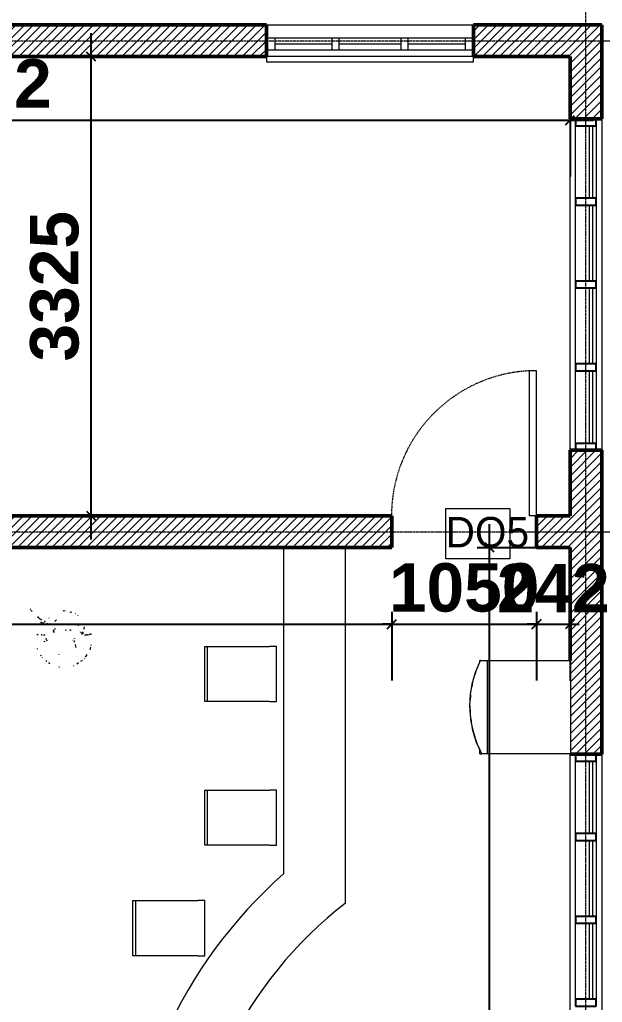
# Model space of a CAD drawing. Header units: inches. Extents: x 22 to 382261, y 22 to 371281.
# Drawn here: x 45193 to 49416, y 174780 to 181895 of the extents above; entities that cross this region are included whole.
import ezdxf

# ---------------------------------------------------------------- set-up
doc = ezdxf.new("R2010")
doc.units = ezdxf.units.IN
doc.header["$MEASUREMENT"] = 0
doc.linetypes.add('Dash', pattern=[6.35, 3.175, -3.175])
doc.linetypes.add('Grid Line 1_2_', pattern=[22.225, 12.7, -3.175, 3.175, -3.175])
for name, color, linetype, lineweight in [('A-ANNO-DIMS', 211, 'Continuous', 9), ('A-DOOR', 31, 'Continuous', 9), ('A-DOOR-HDLN', 31, 'Dash', 9), ('A-DOOR-IDEN', 31, 'Continuous', 9), ('A-GLAZ', 151, 'Continuous', 9), ('A-GLAZ-CURT', 52, 'Continuous', 9), ('A-GLAZ-CWMG', 51, 'Continuous', 9), ('A-GLAZ-SILL', 1, 'Continuous', 9), ('A-WALL-PATT', 111, 'Continuous', 9), ('G-IMPT', 8, 'Continuous', 9), ('I-FURN', 30, 'Continuous', 9), ('I-WALL', 2, 'Continuous', 9), ('Q-CASE', 31, 'Continuous', 9), ('S-GRID', 1, 'Continuous', 9)]:
    doc.layers.add(name, color=color, linetype=linetype, lineweight=lineweight)
doc.styles.add('Arial_B', font='arialbd.ttf', dxfattribs={"height": 350.793651})
doc.styles.add('Tw Cen MT Condensed', font='TCCM____.TTF', dxfattribs={"height": 1.35})
doc.dimstyles.new('2', dxfattribs={"dimscale": 304.8, "dimtxt": 346.888196, "dimasz": 0.221354, "dimexe": 1.338583, "dimexo": 0.0625, "dimgap": 0.278871, "dimtad": 1, "dimdec": 0, "dimzin": 0, "dimdsep": 46, "dimtxsty": 'Arial_B', "dimblk1": 'OBLIQUE', "dimblk2": 'OBLIQUE', "dimsah": 1, "dimcen": 0.09, "dimdle": 0.557743, "dimazin": 0, "dimtfac": 1, "dimtdec": 4, "dimtix": 1, "dimtmove": 0, "dimatfit": 3, "dimfxl": 0.557743, "dimfxlon": 1, "dimtvp": 1, "dimtolj": 1, "dimtzin": 0, "dimarcsym": 2})
pattern_1 = [(45, (26458.296, 169618.836), (-31.1127, 31.1127), [])]

# ---------------------------------------------------------------- blocks, each defined once
blk = doc.blocks.new('System Panel - Glazed-442036-02-FIRST FLOOR DIM - PART B')
at = {"layer": 'A-GLAZ-CURT', "lineweight": 18}
for p, q in [((262.5, 49.5), (-262.5, 49.5)), ((-262.5, 49.5), (-262.5, 24.5)), ((-262.5, 24.5), (262.5, 24.5)), ((262.5, 24.5), (262.5, 49.5))]:
    blk.add_line(p, q, dxfattribs=at)
blk = doc.blocks.new('System Panel - Glazed-442047-02-FIRST FLOOR DIM - PART B')
at = {"layer": 'A-GLAZ-CURT', "lineweight": 18}
for p, q in [((275, 49.5), (-275, 49.5)), ((-275, 49.5), (-275, 24.5)), ((-275, 24.5), (275, 24.5)), ((275, 24.5), (275, 49.5))]:
    blk.add_line(p, q, dxfattribs=at)
blk = doc.blocks.new('Rectangular Mullion - 50 x 150mm-440587-02-FIRST FLOOR DIM - PART B')
at = {"layer": 'A-GLAZ-CWMG'}
for p, q in [((22763.3, 6383.2), (22763.3, 6908.2)), ((22913.3, 6908.2), (22913.3, 6383.2))]:
    blk.add_line(p, q, dxfattribs=at)
blk = doc.blocks.new('Rectangular Mullion - 50 x 150mm-441106-02-FIRST FLOOR DIM - PART B')
at = {"layer": 'A-GLAZ-CWMG'}
for p, q in [((22763.297347, 5783.191796), (22763.297347, 6333.191796)), ((22913.297347, 6333.191796), (22913.297347, 5783.191796))]:
    blk.add_line(p, q, dxfattribs=at)
blk = doc.blocks.new('Rectangular Mullion - 50 x 150mm-442033-02-FIRST FLOOR DIM - PART B')
at = {"layer": 'A-GLAZ-CWMG', "lineweight": 25}
for p, q in [((-25, 75), (25, 75)), ((-25, -75), (-25, 75)), ((25, 75), (25, -75)), ((25, -75), (-25, -75))]:
    blk.add_line(p, q, dxfattribs=at)
blk = doc.blocks.new('Rectangular Mullion - 50 x 150mm-442043-02-FIRST FLOOR DIM - PART B')
at = {"layer": 'A-GLAZ-CWMG', "lineweight": 25}
for p, q in [((0, 75), (-50, 75)), ((-50, 75), (-50, -75)), ((0, -75), (0, 75)), ((-50, -75), (0, -75))]:
    blk.add_line(p, q, dxfattribs=at)
blk = doc.blocks.new('Bar_Stool_-_Stivi_6177_0001 - Bar_Stool_-_Stivi_6177_0001-886307-02-FIRST FLOOR DIM - PART B')
at = {"layer": 'I-FURN'}
for p, q in [((-250, 200), (-250, -200)), ((-200, 200), (-250, 200)), ((-200, 200), (200, 200)), ((200, 200), (250, 200)), ((250, 200), (270, 200)), ((250, 200), (250, -200)), ((270, 200), (270, -200)), ((-250, -200), (-200, -200)), ((200, -200), (-200, -200)), ((250, -200), (200, -200)), ((270, -200), (250, -200))]:
    blk.add_line(p, q, dxfattribs=at)
blk = doc.blocks.new('Casement - Plain-Triple _UK_ - W07 Casement - Plain-Triple _UK_-853037-02-FIRST FLOOR DIM - PART B')
at = {"layer": 'A-GLAZ'}
for p, q in [((-1275, 73.5), (-1275, -9.5)), ((225, 73.5), (-1275, 73.5)), ((-1215, -9.5), (-1215, 73.5)), ((-800, -9.5), (-800, 73.5)), ((-750, -9.5), (-750, 73.5)), ((-300, -9.5), (-300, 73.5)), ((-250, -9.5), (-250, 73.5)), ((165, -9.5), (165, 73.5)), ((225, -9.5), (225, 73.5)), ((-1215, 32), (-800, 32)), ((-750, 32), (-300, 32)), ((-250, 32), (165, 32)), ((-1275, -9.5), (225, -9.5))]:
    blk.add_line(p, q, dxfattribs=at)
at = {"layer": 'A-GLAZ-SILL'}
for p, q in [((225, 161), (-1275, 161)), ((-1275, 161), (-1275, 124.7)), ((225, 123.5), (225, 161))]:
    blk.add_line(p, q, dxfattribs=at)
blk = doc.blocks.new('Rectangular Mullion - 50 x 150mm-442040-02-FIRST FLOOR DIM - PART B')
at = {"layer": 'A-GLAZ-CWMG', "lineweight": 25}
for p, q in [((-50, 75), (0, 75)), ((-50, -75), (-50, 75)), ((0, 75), (0, -75)), ((0, -75), (-50, -75))]:
    blk.add_line(p, q, dxfattribs=at)
blk = doc.blocks.new('Rectangular Mullion - 50 x 150mm-V6-02-FIRST FLOOR DIM - PART B')
at = {"layer": 'A-GLAZ-CWMG', "lineweight": 25}
for p, q in [((-25, 75), (25, 75)), ((-25, -75), (-25, 75)), ((25, 75), (25, -75)), ((25, -75), (-25, -75))]:
    blk.add_line(p, q, dxfattribs=at)
blk = doc.blocks.new('Casework 30 - Casework 30-869156-02-FIRST FLOOR DIM - PART B')
at = {"layer": 'Q-CASE'}
for p, q in [((20646.2, 8453.2), (20646.2, 6090.5)), ((21096.2, 5879.2), (21096.2, 8453.2))]:
    blk.add_line(p, q, dxfattribs=at)
for radius, start, end in [(3448.7, 131.51442, 228.48558), (2998.7, 127.74928, 232.25072)]:
    blk.add_arc((22932, 3508.2), radius, start, end, dxfattribs=at)
blk = doc.blocks.new('FREEZER COCACOLA - FREEZER COCACOLA-870207-02-FIRST FLOOR DIM - PART B')
at = {"layer": 'I-FURN'}
for p, q in [((-337.5, 125.6), (-337.5, 727.6)), ((-337.5, 727.6), (-285.6, 727.6)), ((-285.6, 727.6), (285.6, 727.6)), ((285.6, 727.6), (337.5, 727.6)), ((337.5, 727.6), (337.5, 125.6)), ((-337.5, 125.6), (337.5, 125.6)), ((-337.5, 76.5), (-337.5, 125.6)), ((-337.5, 76.5), (-337.5, 70.6)), ((337.5, 125.6), (337.5, 85)), ((337.5, 70.6), (337.5, 85)), ((-323.4, 70.6), (-337.5, 70.6)), ((337.5, 70.6), (305.2, 70.6))]:
    blk.add_line(p, q, dxfattribs=at)
at = {"layer": 'I-FURN', "flags": 128}
for points in [[(-8.4, 0), (-93.4, 4.9), (-177.3, 19.4), (-259.1, 43.4), (-337.5, 76.5)], [(337.5, 85), (255.5, 48.2), (169.7, 21.6), (81.3, 5.4), (-8.4, 0)]]:
    blk.add_lwpolyline(points, dxfattribs=at)
at = {"layer": 'I-FURN'}
for centre, radius, start, end in [((-8.4, 745.9), 745.9, 290.90022, 297.62619), ((-8.4, 745.9), 745.9, 250.5444, 252.66614), ((-8.4, 745.9), 745.9, 257.09202, 259.74431), ((-8.4, 745.9), 745.9, 263.72895, 266.56968), ((0, 695.8), 696.4, 269.30834, 291.42624), ((-8.4, 745.9), 745.9, 270.35508, 274.25652), ((0, 695.8), 696.4, 276.9575, 283.915), ((0, 695.8), 696.4, 276.9575, 283.915), ((-8.4, 745.9), 745.9, 277.17295, 281.26742), ((-8.4, 745.9), 745.9, 283.99075, 288.53799), ((0, 695.8), 696.4, 286.74775, 290.8725), ((0, 695.8), 696.4, 286.74775, 290.8725)]:
    blk.add_arc(centre, radius, start, end, dxfattribs=at)
blk = doc.blocks.new('M_Single-Flush - 1050 DOORS-900124-02-FIRST FLOOR DIM - PART B')
at = {"layer": 'A-DOOR', "lineweight": 18}
for p, q in [((525, 1165.5), (474, 1165.5)), ((474, 115), (474, 1165.5)), ((525, 115), (525, 1165.5)), ((525, 115), (474, 115))]:
    blk.add_line(p, q, dxfattribs=at)
at = {"layer": 'A-DOOR-HDLN'}
blk.add_arc((525, 115), 1051.7, 92.77955, 180, dxfattribs=at)
blk = doc.blocks.new('PLANTA_91 - PLANTA_ICV_DWG-884031-02-FIRST FLOOR DIM - PART B')
at = {"layer": 'G-IMPT'}
for p, q in [((357.5, 614.3), (360.5, 610.3)), ((363.7, 605.6), (366.1, 602.3)), ((368.5, 599.2), (366.1, 602.3)), ((368.5, 599.2), (371.4, 595.6)), ((601.6, 598.6), (598.1, 597.9)), ((612.4, 596.5), (601.6, 598.6)), ((656.7, 587.7), (647.8, 589.4)), ((660.3, 587), (658.7, 587.3)), ((685.4, 579.6), (688.1, 577.8)), ((346, 503), (359.3, 502.8)), ((359.3, 502.8), (372.8, 502.5)), ((418.6, 551.2), (412.1, 556.4)), ((412.1, 556.4), (417.5, 552)), ((425.3, 545.8), (418.6, 551.2)), ((425.3, 545.8), (432.2, 540.4)), ((432.2, 540.4), (439.4, 534.9)), ((436.1, 515.6), (433.6, 516.6)), ((438.4, 514.7), (436.1, 515.6)), ((443.7, 513), (438.4, 514.7)), ((443.8, 531.5), (439.4, 534.9)), ((446.3, 512.2), (440.8, 513.9)), ((448.2, 510), (441.8, 513.3)), ((446.1, 512.2), (443.1, 513.2)), ((446.1, 512.2), (446.3, 512.2)), ((448.2, 510), (452.5, 507.5)), ((453.3, 510.6), (454.9, 510.2)), ((460.1, 508.9), (454.9, 510.2)), ((463.8, 501.1), (458.6, 501.5)), ((465.1, 501), (460.1, 501.5)), ((463.8, 501.1), (460.1, 501.5)), ((465.1, 501), (463.8, 501.1)), ((464.8, 522.5), (464.7, 527.3)), ((464.8, 522.5), (464.9, 518.2)), ((465.1, 501), (466.2, 501)), ((484.2, 506.5), (482.7, 504.8)), ((484.2, 506.5), (482.9, 504.7)), ((485.2, 506.8), (483.2, 505.2)), ((487.6, 510.4), (484.6, 506.6)), ((487.6, 510.4), (485.2, 506.8)), ((494.9, 548.1), (494.1, 545.9)), ((536.9, 524.6), (543.7, 527.9)), ((549.6, 530.9), (543.7, 527.9)), ((703.3, 567.7), (706.4, 565.6)), ((760.6, 499.5), (762.4, 503.1)), ((408.3, 427.5), (417.3, 427)), ((408.3, 427.5), (414, 427.2)), ((417.3, 427), (414, 427.2)), ((461.2, 427.6), (459.5, 426.1)), ((528.1, 458.7), (528, 454.7)), ((528.2, 450.7), (528, 454.7)), ((528.1, 458.7), (528.5, 462.4)), ((528.2, 450.7), (528.7, 447)), ((528.7, 446.7), (529.5, 443.2)), ((532.5, 446.8), (531.2, 445.9)), ((531.5, 450.9), (531.6, 449)), ((538.4, 467.8), (535.7, 464.1)), ((536.9, 465.7), (535.7, 464.1)), ((538.4, 467.8), (536.9, 465.7)), ((540, 469.8), (537.2, 466.2)), ((538.4, 467.8), (537.2, 466.2)), ((538.4, 467.8), (540, 469.8)), ((539.5, 469.1), (541.7, 471.7)), ((540, 469.8), (539.5, 469.1)), ((540, 469.8), (541.7, 471.7)), ((622.9, 456.6), (614.1, 459.2)), ((616.7, 458.5), (614.1, 459.2)), ((616.7, 458.5), (614.1, 459.1)), ((648.9, 459.7), (647.7, 463.8)), ((648.4, 458.8), (649.7, 458.6)), ((654.3, 457.9), (649.7, 458.6)), ((651.6, 460.7), (651.5, 461.5)), ((651.6, 460.7), (651.8, 457.8)), ((652.9, 457.8), (654.5, 461)), ((653.1, 458.2), (654.7, 461.9)), ((653.1, 458.2), (654.5, 461)), ((653.4, 458.3), (654.7, 462)), ((653.4, 458.3), (654.7, 461.9)), ((653.6, 457.8), (654.7, 462)), ((653.6, 457.8), (654.4, 461.5)), ((653.8, 457.8), (654, 459.9)), ((653.8, 457.8), (653.9, 459.9)), ((653.9, 457.9), (654.1, 459.8)), ((660.3, 459.2), (660.3, 459.2)), ((707.3, 493.1), (706.6, 491.5)), ((724.9, 444.6), (724.2, 447.1)), ((726.1, 440.7), (724.9, 444.6)), ((729.9, 430.9), (730.6, 429.6)), ((732.9, 439.3), (733.1, 443.1)), ((732.9, 436), (732.9, 439.3)), ((733, 440), (733, 443.2)), ((733, 440), (733.1, 443.1)), ((733, 442.9), (733.6, 436.3)), ((734.8, 429.8), (733.6, 436.3)), ((737, 433.5), (734.3, 429.1)), ((736.4, 432.5), (734.3, 429.1)), ((736.2, 431.3), (734.3, 429.5)), ((735.8, 435.5), (734.5, 431.4)), ((739.1, 445.7), (735.8, 435.5)), ((737.6, 442.4), (736.4, 445.8)), ((738.9, 436.7), (737, 433.5)), ((739.7, 435.6), (737.2, 432.8)), ((737.6, 442.4), (739.2, 438.2)), ((742.9, 437.4), (737.9, 432.8)), ((738.7, 437.9), (738, 442.9)), ((738.6, 439.3), (738, 442.9)), ((738.6, 439.3), (738.2, 440.6)), ((739.2, 438.2), (738.2, 440.6)), ((738.7, 437.9), (738.4, 441.5)), ((740.3, 439), (739, 436.9)), ((739.8, 447.9), (739.1, 445.7)), ((740.7, 437.7), (739.3, 438.1)), ((739.7, 435.6), (742.8, 439.2)), ((741.1, 440.3), (743.8, 445)), ((742.9, 437.4), (746.3, 440.4)), ((747.1, 469.2), (745.3, 464.2)), ((749.3, 474.7), (747.1, 469.2)), ((749.3, 474.7), (753, 483.2)), ((789.1, 433.2), (794.5, 431.8)), ((797.3, 431.2), (794.5, 431.8)), ((797.3, 431.2), (802.8, 430.4)), ((442.8, 424.5), (439.8, 424.8)), ((440.6, 424.7), (445.9, 424.1)), ((458, 423.7), (458.4, 425.1)), ((458.4, 425.1), (459.5, 426.1)), ((463, 379.3), (462.6, 375.2)), ((462.6, 375.2), (463, 379.2)), ((462.7, 422), (466.1, 421.7)), ((473.2, 400.3), (474.2, 396.7)), ((474.8, 394.7), (473.2, 399.9)), ((473.2, 399.9), (474.2, 396.7)), ((474.8, 394.7), (476.8, 388.7)), ((476.5, 388.7), (479, 382.4)), ((476.8, 388.7), (479, 382.4)), ((669.2, 387.2), (667.8, 387.4)), ((667.8, 387.4), (669.5, 387)), ((679.3, 378.8), (678.8, 382.1)), ((678.8, 378.9), (682, 379.7)), ((680, 374.9), (679.3, 378.8)), ((680.6, 372.2), (680, 374.9)), ((680.4, 382.7), (681.2, 378.7)), ((753.7, 425.3), (760.6, 425.2)), ((760.6, 425.2), (767.5, 425.4)), ((774.2, 425.7), (767.5, 425.4)), ((774.2, 425.7), (785.4, 426.8)), ((409.4, 325.5), (410, 322.2)), ((568.5, 283.5), (568.4, 285.3)), ((685, 354.8), (685.7, 352)), ((685.7, 352), (690.4, 334)), ((796.1, 336.4), (792.3, 317.1)), ((799.5, 353.5), (798.5, 348.7)), ((439.8, 272.1), (435.9, 277.8)), ((448.4, 259.2), (447.4, 260.6)), ((479.2, 232.1), (471.7, 237.2)), ((502.7, 216.4), (490.7, 224.4)), ((709.8, 222.6), (697.3, 214.2)), ((728.9, 235.3), (724.4, 232.3)), ((737.8, 241.3), (732.3, 237.6)), ((752.1, 254.9), (749.4, 250.9)), ((770.2, 282), (758.3, 264.2)), ((567.1, 194.1), (571.7, 193.2)), ((625.7, 192), (623.9, 191.7)), ((672.9, 201.4), (670.6, 200.9)), ((678.9, 202.6), (677.4, 202.3))]:
    blk.add_line(p, q, dxfattribs=at)
at = {"layer": 'I-FURN'}
for p, q in [((463.5, 429.9), (463.7, 429.9)), ((679.6, 398.5), (681.3, 397.7)), ((681.3, 397.7), (680, 398.3))]:
    blk.add_line(p, q, dxfattribs=at)
blk = doc.blocks.new('PLANTA_91 - PLANTA_91-884042-02-FIRST FLOOR DIM - PART B')
blk.add_blockref('PLANTA_91 - PLANTA_ICV_DWG-884031-02-FIRST FLOOR DIM - PART B', (-541, -457.8))
blk = doc.blocks.new('_Oblique')
at = {"color": 0, "linetype": 'ByBlock', "lineweight": -2}
blk.add_line((-0.5, -0.5), (0.5, 0.5), dxfattribs=at)
blk = doc.blocks.new('*D5493')
at = {"layer": 'A-ANNO-DIMS', "color": 0, "lineweight": -2, "transparency": 16777216}
for p, q in [((40579.5, 181257.4), (40579.5, 180758.4)), ((49181.6, 181257.4), (49181.6, 180758.4)), ((40409.5, 181166.4), (49351.6, 181166.4))]:
    blk.add_line(p, q, dxfattribs=at)
at = {"layer": 'Defpoints', "color": 0, "transparency": 16777216}
for p in [(40579.5, 181276.4), (49181.6, 181276.4), (49181.6, 181166.4)]:
    blk.add_point(p, dxfattribs=at)
at = {"layer": 'A-ANNO-DIMS', "color": 0, "lineweight": -2, "transparency": 16777216, "xscale": 67.46874999999999, "yscale": 67.46874999999999, "zscale": 67.46874999999999, "rotation": 180}
blk.add_blockref('_Oblique', (40579.5, 181166.4), dxfattribs=at)
at = {"layer": 'A-ANNO-DIMS', "color": 0, "lineweight": -2, "transparency": 16777216, "xscale": 67.46874999999999, "yscale": 67.46874999999999, "zscale": 67.46874999999999}
blk.add_blockref('_Oblique', (49181.6, 181166.4), dxfattribs=at)
at = {"layer": 'A-ANNO-DIMS', "color": 0, "transparency": 16777216, "insert": (44880.5, 181430.7), "char_height": 350.79, "width": 820.872, "attachment_point": 5, "style": 'Arial_B'}
blk.add_mtext('\\A1;8602', dxfattribs=at)
blk = doc.blocks.new('*D5494')
at = {"layer": 'A-ANNO-DIMS', "color": 0, "lineweight": -2, "transparency": 16777216}
for p, q in [((45711, 178132), (45711, 181797)), ((45620.1, 181627), (46119, 181627)), ((45620.1, 178302), (46119, 178302))]:
    blk.add_line(p, q, dxfattribs=at)
at = {"layer": 'Defpoints', "color": 0, "transparency": 16777216}
for p in [(45601, 181627), (45711, 181627), (45601, 178302)]:
    blk.add_point(p, dxfattribs=at)
at = {"layer": 'A-ANNO-DIMS', "color": 0, "lineweight": -2, "transparency": 16777216, "xscale": 67.46874999999999, "yscale": 67.46874999999999, "zscale": 67.46874999999999}
for p, rotation in [((45711, 181627), 90), ((45711, 178302), 270)]:
    blk.add_blockref('_Oblique', p, dxfattribs=dict(at, rotation=rotation))
at = {"layer": 'A-ANNO-DIMS', "color": 0, "transparency": 16777216, "insert": (45446.9, 179964.5), "char_height": 350.79, "width": 820.872, "attachment_point": 5, "rotation": 90, "style": 'Arial_B'}
blk.add_mtext('\\A1;3325', dxfattribs=at)
blk = doc.blocks.new('*D5548')
at = {"layer": 'A-ANNO-DIMS', "color": 0, "lineweight": -2, "transparency": 16777216}
for p, q in [((40349.5, 177608.2), (40349.5, 177109.3)), ((47889.5, 177608.2), (47889.5, 177109.3)), ((40179.5, 177517.3), (48059.5, 177517.3))]:
    blk.add_line(p, q, dxfattribs=at)
at = {"layer": 'Defpoints', "color": 0, "transparency": 16777216}
for p in [(40349.5, 177627.3), (47889.5, 177627.3), (47889.5, 177517.3)]:
    blk.add_point(p, dxfattribs=at)
at = {"layer": 'A-ANNO-DIMS', "color": 0, "lineweight": -2, "transparency": 16777216, "xscale": 67.46874999999999, "yscale": 67.46874999999999, "zscale": 67.46874999999999, "rotation": 180}
blk.add_blockref('_Oblique', (40349.5, 177517.3), dxfattribs=at)
at = {"layer": 'A-ANNO-DIMS', "color": 0, "lineweight": -2, "transparency": 16777216, "xscale": 67.46874999999999, "yscale": 67.46874999999999, "zscale": 67.46874999999999}
blk.add_blockref('_Oblique', (47889.5, 177517.3), dxfattribs=at)
at = {"layer": 'A-ANNO-DIMS', "color": 0, "transparency": 16777216, "insert": (44119.5, 177781.4), "char_height": 350.79, "width": 820.872, "attachment_point": 5, "style": 'Arial_B'}
blk.add_mtext('\\A1;7540', dxfattribs=at)
blk = doc.blocks.new('*D5549')
at = {"layer": 'A-ANNO-DIMS', "color": 0, "lineweight": -2, "transparency": 16777216}
for p, q in [((47889.5, 177608.2), (47889.5, 177109.3)), ((48939.5, 177608.2), (48939.5, 177109.3)), ((47889.5, 177517.3), (47822, 177517.3)), ((47889.5, 177517.3), (48939.5, 177517.3)), ((48939.5, 177517.3), (49007, 177517.3))]:
    blk.add_line(p, q, dxfattribs=at)
at = {"layer": 'Defpoints', "color": 0, "transparency": 16777216}
for p in [(47889.5, 177627.3), (48939.5, 177627.3), (48939.5, 177517.3)]:
    blk.add_point(p, dxfattribs=at)
at = {"layer": 'A-ANNO-DIMS', "color": 0, "lineweight": -2, "transparency": 16777216, "xscale": 67.46874999999999, "yscale": 67.46874999999999, "zscale": 67.46874999999999}
blk.add_blockref('_Oblique', (47889.5, 177517.3), dxfattribs=at)
at = {"layer": 'A-ANNO-DIMS', "color": 0, "lineweight": -2, "transparency": 16777216, "xscale": 67.46874999999999, "yscale": 67.46874999999999, "zscale": 67.46874999999999, "rotation": 180}
blk.add_blockref('_Oblique', (48939.5, 177517.3), dxfattribs=at)
at = {"layer": 'A-ANNO-DIMS', "color": 0, "transparency": 16777216, "insert": (48414.5, 177781.4), "char_height": 350.79, "width": 820.872, "attachment_point": 5, "style": 'Arial_B'}
blk.add_mtext('\\A1;1050', dxfattribs=at)
blk = doc.blocks.new('*D5550')
at = {"layer": 'A-ANNO-DIMS', "color": 0, "lineweight": -2, "transparency": 16777216}
for p, q in [((48939.5, 177608.2), (48939.5, 177109.3)), ((49181.6, 177608.2), (49181.6, 177109.3)), ((48939.5, 177517.3), (48872, 177517.3)), ((48939.5, 177517.3), (49181.6, 177517.3)), ((49181.6, 177517.3), (49249.1, 177517.3))]:
    blk.add_line(p, q, dxfattribs=at)
at = {"layer": 'Defpoints', "color": 0, "transparency": 16777216}
for p in [(48939.5, 177627.3), (49181.6, 177627.3), (49181.6, 177517.3)]:
    blk.add_point(p, dxfattribs=at)
at = {"layer": 'A-ANNO-DIMS', "color": 0, "lineweight": -2, "transparency": 16777216, "xscale": 67.46874999999999, "yscale": 67.46874999999999, "zscale": 67.46874999999999}
blk.add_blockref('_Oblique', (48939.5, 177517.3), dxfattribs=at)
at = {"layer": 'A-ANNO-DIMS', "color": 0, "lineweight": -2, "transparency": 16777216, "xscale": 67.46874999999999, "yscale": 67.46874999999999, "zscale": 67.46874999999999, "rotation": 180}
blk.add_blockref('_Oblique', (49181.6, 177517.3), dxfattribs=at)
at = {"layer": 'A-ANNO-DIMS', "color": 0, "transparency": 16777216, "insert": (49060.5, 177778.4), "char_height": 350.79, "width": 615.654, "attachment_point": 5, "style": 'Arial_B'}
blk.add_mtext('\\A1;242', dxfattribs=at)
blk = doc.blocks.new('*D5553')
at = {"layer": 'A-ANNO-DIMS', "color": 0, "lineweight": -2, "transparency": 16777216}
for p, q in [((48599.3, 166444.6), (48599.3, 178242)), ((48508.4, 178072), (49007.3, 178072)), ((48508.4, 166614.6), (49007.3, 166614.6))]:
    blk.add_line(p, q, dxfattribs=at)
at = {"layer": 'Defpoints', "color": 0, "transparency": 16777216}
for p in [(48489.3, 178072), (48599.3, 178072), (48489.3, 166614.6)]:
    blk.add_point(p, dxfattribs=at)
at = {"layer": 'A-ANNO-DIMS', "color": 0, "lineweight": -2, "transparency": 16777216, "xscale": 67.46874999999999, "yscale": 67.46874999999999, "zscale": 67.46874999999999}
for p, rotation in [((48599.3, 178072), 90), ((48599.3, 166614.6), 270)]:
    blk.add_blockref('_Oblique', p, dxfattribs=dict(at, rotation=rotation))
at = {"layer": 'A-ANNO-DIMS', "color": 0, "transparency": 16777216, "insert": (48335.2, 172343.3), "char_height": 350.79, "width": 1026.089, "attachment_point": 5, "rotation": 90, "style": 'Arial_B'}
blk.add_mtext('\\A1;11457', dxfattribs=at)
blk = doc.blocks.new('M_Door Tag1 - M_Door Tag 2-910938-02-FIRST FLOOR DIM - PART B')
at = {"layer": 'A-DOOR-IDEN'}
for p, q in [((-1.206, 1.536), (3.019, 1.536)), ((-1.206, -1.791), (-1.206, 1.536)), ((3.019, 1.536), (3.019, -1.791)), ((3.019, -1.791), (-1.206, -1.791))]:
    blk.add_line(p, q, dxfattribs=at)

msp = doc.modelspace()

# ---------------------------------------------------------------- hatches: boundary and pattern name
at = {"layer": 'A-WALL-PATT'}
h = msp.add_hatch(dxfattribs=at)
h.set_pattern_fill('FP_1', color=256, style=0, pattern_type=2)
h.set_pattern_definition(pattern_1)
h.paths.add_polyline_path([(49181.6, 181627), (49181.6, 181857), (48481.6, 181857), (48481.6, 181627), (48600.7, 181627)])
h.paths.add_polyline_path([(41429, 181627), (42054.5, 181627), (42054.5, 181857), (40579.5, 181857), (40579.5, 181627)])
h.paths.add_polyline_path([(43554.5, 181627), (46981.6, 181627), (46981.6, 181857), (43554.5, 181857)])
h = msp.add_hatch(dxfattribs=at)
h.set_pattern_fill('FP_1', color=256, style=0, pattern_type=2)
h.set_pattern_definition(pattern_1)
h.paths.add_polyline_path([(49411.6, 166384.6), (49411.6, 168177), (49181.6, 168177), (49181.6, 166384.6)])
h.paths.add_polyline_path([(49411.6, 170577), (49411.6, 173577), (49185.6, 173577), (49185.6, 170577)])
h.paths.add_polyline_path([(49268.7, 176577), (49411.6, 176577), (49411.6, 178777), (49181.6, 178777), (49181.6, 177254.5), (49184.2, 177254.5), (49184.2, 176579.5), (49181.6, 176579.5), (49181.6, 176577), (49184.2, 176577)])
h.paths.add_polyline_path([(49181.6, 181177), (49411.6, 181177), (49411.6, 181857), (49181.6, 181857), (49181.6, 181627)])
h = msp.add_hatch(dxfattribs=at)
h.set_pattern_fill('FP_1', color=256, style=0, pattern_type=2)
h.set_pattern_definition(pattern_1)
h.paths.add_polyline_path([(49162.5, 178072), (49181.6, 178072), (49181.6, 178302), (48939.5, 178302), (48939.5, 178072), (49070.2, 178072)])
h.paths.add_polyline_path([(27914.5, 178072), (28814.5, 178072), (28814.5, 178302), (27909.5, 178302), (27909.5, 178072)])
h.paths.add_polyline_path([(47345.8, 178072), (47889.5, 178072), (47889.5, 178302), (40349.5, 178302), (40349.5, 178072), (46162.4, 178072)])
h.paths.add_polyline_path([(31814.5, 178072), (33914.5, 178072), (33914.5, 178302), (31814.5, 178302), (31814.5, 178191.4)])
h.paths.add_polyline_path([(36914.5, 178072), (38480.3, 178072), (38480.3, 178302), (36914.5, 178302)])

# ---------------------------------------------------------------- linework, layer by layer
at = {"layer": 'I-WALL', "lineweight": 50}
for p, q in [((46981.6, 181857), (43554.5, 181857)), ((46981.6, 181627), (46981.6, 181857)), ((49411.6, 181857), (48481.6, 181857)), ((48481.6, 181857), (48481.6, 181627)), ((49411.6, 181177), (49411.6, 181857)), ((43554.5, 181627), (46981.6, 181627)), ((48481.6, 181627), (49181.6, 181627)), ((49181.6, 181627), (49181.6, 181177)), ((49181.6, 181177), (49411.6, 181177)), ((49411.6, 178777), (49181.6, 178777)), ((49181.6, 178777), (49181.6, 178302)), ((49411.6, 176577), (49411.6, 178777)), ((47889.5, 178302), (40579.5, 178302)), ((47889.5, 178302), (47889.5, 178072)), ((49181.6, 178302), (48939.5, 178302)), ((48939.5, 178302), (48939.5, 178072)), ((40349.5, 178072), (47889.5, 178072)), ((48939.5, 178072), (49181.6, 178072)), ((49181.6, 178072), (49181.6, 177254.3)), ((49181.6, 176579.8), (49181.6, 176577)), ((49181.6, 176577), (49411.6, 176577))]:
    msp.add_line(p, q, dxfattribs=at)
at = {"layer": 'I-WALL'}
for p, q in [((46981.6, 181857), (48481.6, 181857)), ((48481.6, 181627), (46981.6, 181627)), ((49181.6, 178777), (49181.6, 181177)), ((49411.6, 181177), (49411.6, 178777)), ((49181.6, 173577), (49181.6, 176577)), ((49411.6, 176577), (49411.6, 173577))]:
    msp.add_line(p, q, dxfattribs=at)
at = {"layer": 'S-GRID', "linetype": 'Grid Line 1_2_'}
for p, q in [((49296.6, 160215.5), (49296.6, 184629.6)), ((13374.5, 181742), (52337.5, 181742)), ((13374.5, 178187), (52337.5, 178187))]:
    msp.add_line(p, q, dxfattribs=at)

# ---------------------------------------------------------------- block references
at = {"layer": 'A-DOOR-HDLN'}
msp.add_blockref('M_Single-Flush - 1050 DOORS-900124-02-FIRST FLOOR DIM - PART B', (48414.5, 178187), dxfattribs=at)
at = {"layer": 'A-DOOR-IDEN', "xscale": 110, "yscale": 110, "zscale": 110}
msp.add_blockref('M_Door Tag1 - M_Door Tag 2-910938-02-FIRST FLOOR DIM - PART B', (48414.5, 178187), dxfattribs=at)
at = {"layer": 'A-GLAZ-CURT', "rotation": 269.9999999999999}
for name, p in [('System Panel - Glazed-442036-02-FIRST FLOOR DIM - PART B', (49296.6, 180864.5)), ('System Panel - Glazed-442047-02-FIRST FLOOR DIM - PART B', (49296.6, 180277)), ('System Panel - Glazed-442047-02-FIRST FLOOR DIM - PART B', (49296.6, 179677)), ('System Panel - Glazed-442036-02-FIRST FLOOR DIM - PART B', (49296.6, 179089.5)), ('System Panel - Glazed-442036-02-FIRST FLOOR DIM - PART B', (49296.6, 176264.5)), ('System Panel - Glazed-442047-02-FIRST FLOOR DIM - PART B', (49296.6, 175677)), ('System Panel - Glazed-442047-02-FIRST FLOOR DIM - PART B', (49296.6, 175077))]:
    msp.add_blockref(name, p, dxfattribs=at)
at = {"layer": 'A-GLAZ-CWMG', "rotation": 89.99999999999993}
for p in [(49296.6, 181177), (49296.6, 176577)]:
    msp.add_blockref('Rectangular Mullion - 50 x 150mm-442043-02-FIRST FLOOR DIM - PART B', p, dxfattribs=at)
at = {"layer": 'A-GLAZ-CWMG'}
for name, p in [('Rectangular Mullion - 50 x 150mm-440587-02-FIRST FLOOR DIM - PART B', (26458.3, 174218.8)), ('Rectangular Mullion - 50 x 150mm-441106-02-FIRST FLOOR DIM - PART B', (26458.3, 174218.8)), ('Rectangular Mullion - 50 x 150mm-441106-02-FIRST FLOOR DIM - PART B', (26458.3, 173618.8)), ('Rectangular Mullion - 50 x 150mm-440587-02-FIRST FLOOR DIM - PART B', (26458.3, 172443.8)), ('Rectangular Mullion - 50 x 150mm-440587-02-FIRST FLOOR DIM - PART B', (26458.3, 169618.8)), ('Rectangular Mullion - 50 x 150mm-441106-02-FIRST FLOOR DIM - PART B', (26458.3, 169618.8)), ('Rectangular Mullion - 50 x 150mm-441106-02-FIRST FLOOR DIM - PART B', (26458.3, 169018.8))]:
    msp.add_blockref(name, p, dxfattribs=at)
at = {"layer": 'A-GLAZ-CWMG', "extrusion": (0, 0, -1), "rotation": 270.0000000000001}
for name, p in [('Rectangular Mullion - 50 x 150mm-442033-02-FIRST FLOOR DIM - PART B', (-49296.6, 180577)), ('Rectangular Mullion - 50 x 150mm-442033-02-FIRST FLOOR DIM - PART B', (-49296.6, 179977)), ('Rectangular Mullion - 50 x 150mm-V6-02-FIRST FLOOR DIM - PART B', (-49296.6, 179377)), ('Rectangular Mullion - 50 x 150mm-442040-02-FIRST FLOOR DIM - PART B', (-49296.6, 178777)), ('Rectangular Mullion - 50 x 150mm-442033-02-FIRST FLOOR DIM - PART B', (-49296.6, 175977)), ('Rectangular Mullion - 50 x 150mm-442033-02-FIRST FLOOR DIM - PART B', (-49296.6, 175377)), ('Rectangular Mullion - 50 x 150mm-442033-02-FIRST FLOOR DIM - PART B', (-49296.6, 174777))]:
    msp.add_blockref(name, p, dxfattribs=at)
at = {"layer": 'A-GLAZ-SILL', "rotation": 180}
msp.add_blockref('Casement - Plain-Triple _UK_ - W07 Casement - Plain-Triple _UK_-853037-02-FIRST FLOOR DIM - PART B', (47206.6, 181750.5), dxfattribs=at)
at = {"layer": 'I-FURN'}
msp.add_blockref('PLANTA_91 - PLANTA_91-884042-02-FIRST FLOOR DIM - PART B', (45451.4, 177472.9), dxfattribs=at)
for name, p, rotation in [('Bar_Stool_-_Stivi_6177_0001 - Bar_Stool_-_Stivi_6177_0001-886307-02-FIRST FLOOR DIM - PART B', (46804.5, 177157), 180), ('FREEZER COCACOLA - FREEZER COCACOLA-870207-02-FIRST FLOOR DIM - PART B', (48456.6, 176917), 270.0000000000002), ('Bar_Stool_-_Stivi_6177_0001 - Bar_Stool_-_Stivi_6177_0001-886307-02-FIRST FLOOR DIM - PART B', (46804.5, 176117), 180), ('Bar_Stool_-_Stivi_6177_0001 - Bar_Stool_-_Stivi_6177_0001-886307-02-FIRST FLOOR DIM - PART B', (46284.5, 175317), 180)]:
    msp.add_blockref(name, p, dxfattribs=dict(at, rotation=rotation))
at = {"layer": 'Q-CASE'}
msp.add_blockref('Casework 30 - Casework 30-869156-02-FIRST FLOOR DIM - PART B', (26458.3, 169618.8), dxfattribs=at)

# ---------------------------------------------------------------- texts
at = {"layer": 'A-DOOR-IDEN', "insert": (48279.9, 178294.2), "char_height": 220, "width": 529.114, "attachment_point": 1, "style": 'Tw Cen MT Condensed'}
msp.add_mtext('DO5', dxfattribs=at)

# ---------------------------------------------------------------- dimensions: what is measured, and where the dimension line sits
at = {"layer": 'A-ANNO-DIMS'}
for base, p1, p2, override, picture, middle in [((45711, 181627), (45601, 178302), (45601, 181627), {"dimpost": '<>', "dimfxl": 3325}, '*D5494', (45446.9, 179964.5)), ((48599.3, 178072), (48489.3, 166614.6), (48489.3, 178072), {"dimpost": '<>', "dimfxl": 11457.45732}, '*D5553', (48335.2, 172343.3))]:
    dim = msp.add_linear_dim(base=base, p1=p1, p2=p2, angle=90, dimstyle='2', override=override, dxfattribs=at)
    dim.commit()
    dim.dimension.update_dxf_attribs({"geometry": picture, "text_midpoint": middle})
for base, p1, p2, override, picture, middle in [((49181.6, 181166.4), (40579.5, 181276.4), (49181.6, 181276.4), {"dimpost": '<>', "dimfxl": 8602.1}, '*D5493', (44880.5, 181430.7)), ((47889.5, 177517.3), (40349.5, 177627.3), (47889.5, 177627.3), {"dimpost": '<>', "dimfxl": 7540}, '*D5548', (44119.5, 177781.4)), ((48939.5, 177517.3), (47889.5, 177627.3), (48939.5, 177627.3), {"dimpost": '<>', "dimfxl": 1050}, '*D5549', (48414.5, 177781.4)), ((49181.6, 177517.3), (48939.5, 177627.3), (49181.6, 177627.3), {"dimpost": '<>', "dimfxl": 242.1}, '*D5550', (49060.5, 177778.4))]:
    dim = msp.add_linear_dim(base=base, p1=p1, p2=p2, dimstyle='2', override=override, dxfattribs=at)
    dim.commit()
    dim.dimension.update_dxf_attribs({"geometry": picture, "text_midpoint": middle})

doc.saveas('drawing.dxf')
